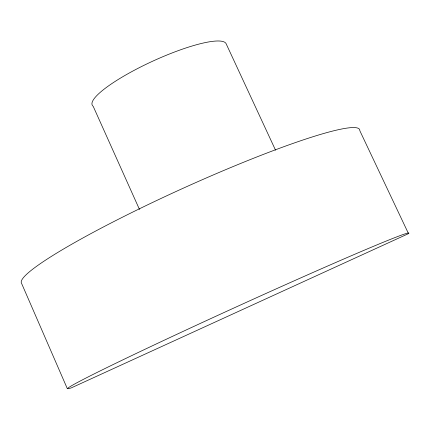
<?xml version="1.0" encoding="UTF-8"?>
<svg xmlns="http://www.w3.org/2000/svg" width="430" height="430" viewBox="0 0 430 430"><rect width="100%" height="100%" fill="white"/><g stroke="black" fill="none" stroke-linecap="round" stroke-linejoin="round"><path stroke-width="0.64" d="M408.5 233.635L71.321 387.86A187.539 4.397 -24.5 0 1 223.707 312.664A187.539 4.397 -24.5 0 1 408.5 233.635L359.813 130.693A185.712 19.474 -24.4 0 0 186.636 186.674A185.712 19.474 -24.4 0 0 21.5 283.203L67.359 388.725M275.544 150.199L226.175 43.822A73.675 14.771 -24.6 0 0 149.377 62.726A73.675 14.771 -24.6 0 0 93.208 106.339L139.492 209.491"/></g></svg>
